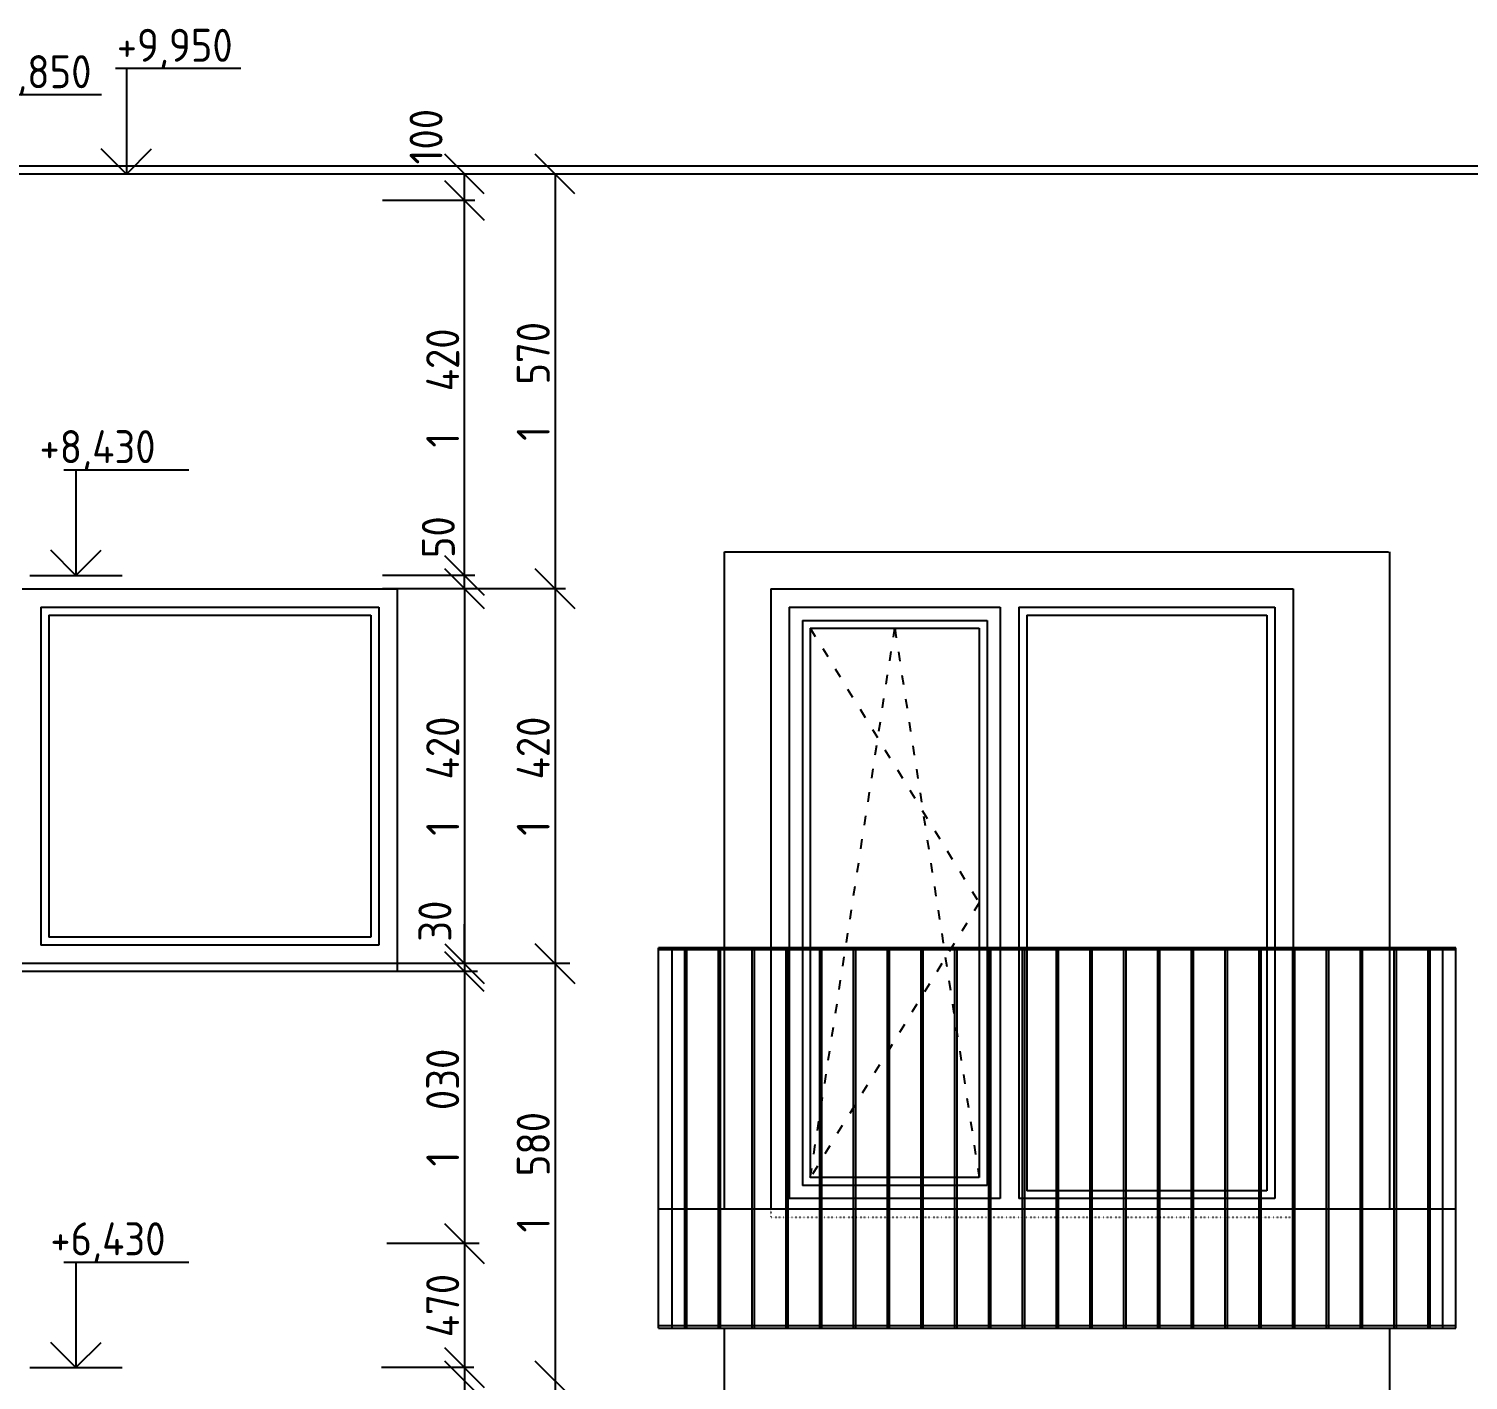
# Model space of a CAD drawing. Extents: x 3792242 to 5145247, y -1546315 to -1031918.
# Drawn here: x 3810410 to 3815863, y -1530261 to -1525143 of the extents above; entities that cross this region are included whole.
import ezdxf

# ---------------------------------------------------------------- set-up
doc = ezdxf.new("R2010")
doc.units = 0
doc.header["$MEASUREMENT"] = 0
doc.linetypes.add('ACAD_ISO03W100', pattern=[30, 12, -18])
doc.linetypes.add('ACAD_ISO07W100', pattern=[3.5, 0.5, -3])
doc.layers.get('0').update_dxf_attribs({"linetype": 'CONTINUOUS'})
doc.layers.get('Defpoints').update_dxf_attribs({"color": 61, "linetype": 'CONTINUOUS'})
for name, color, linetype in [('KÓTY', 4, 'CONTINUOUS'), ('OKNÁ', 143, 'CONTINUOUS'), ('POZEMOK', 7, 'CONTINUOUS'), ('TENKÁ', 7, 'CONTINUOUS')]:
    doc.layers.add(name, color=color, linetype=linetype)
doc.styles.add('STYLE1', font='isocp.shx')
doc.dimstyles.new('STANDARD-50', dxfattribs={"dimtxt": 125, "dimasz": 150, "dimexe": 10, "dimexo": 200, "dimgap": 20, "dimtad": 1, "dimdsep": 46, "dimlunit": 6, "dimtxsty": 'STYLE1', "dimblk1": 'OBLIQUE', "dimblk2": 'OBLIQUE', "dimsah": 1, "dimcen": 2.5, "dimse1": 1, "dimse2": 1, "dimadec": 0, "dimazin": 0, "dimtfac": 1, "dimtmove": 1, "dimatfit": 3, "dimldrblk": 'OBLIQUE', "dimfxl": 1, "dimtolj": 1, "dimtzin": 0, "dimarcsym": 0})

# ---------------------------------------------------------------- blocks, each defined once
blk = doc.blocks.new('_OBLIQUE')
at = {"color": 0, "linetype": 'ByBlock'}
blk.add_line((-0.5, -0.5), (0.5, 0.5), dxfattribs=at)
blk = doc.blocks.new('*D49466')
at = {"layer": 'Defpoints', "color": 0}
for p in [(3813582.7, -1530263.8), (3812403.2, -1531683.8), (3813582.7, -1531683.8)]:
    blk.add_point(p, dxfattribs=at)
at = {"layer": 'KÓTY', "color": 0, "lineweight": -2, "ltscale": 0.25}
blk.add_line((3812403.2, -1530263.8), (3812403.2, -1531683.8), dxfattribs=at)
at = {"layer": 'KÓTY', "color": 0, "linetype": 'ByBlock', "lineweight": -2, "xscale": 150, "yscale": 150, "zscale": 150}
for p, rotation in [((3812403.2, -1530263.8), 90), ((3812403.2, -1531683.8), 270)]:
    blk.add_blockref('_OBLIQUE', p, dxfattribs=dict(at, rotation=rotation))
at = {"layer": 'KÓTY', "color": 0, "insert": (3812320.7, -1530973.8), "char_height": 125, "attachment_point": 5, "rotation": 90, "style": 'STYLE1'}
blk.add_mtext('\\A1;1ﾠ420', dxfattribs=at)
blk = doc.blocks.new('*D49467')
at = {"layer": 'Defpoints', "color": 0}
for p in [(3813582.7, -1528683.8), (3812403.2, -1530263.8), (3813582.7, -1530263.8)]:
    blk.add_point(p, dxfattribs=at)
at = {"layer": 'KÓTY', "color": 0, "lineweight": -2, "ltscale": 0.25}
blk.add_line((3812403.2, -1528683.8), (3812403.2, -1530263.8), dxfattribs=at)
at = {"layer": 'KÓTY', "color": 0, "linetype": 'ByBlock', "lineweight": -2, "xscale": 150, "yscale": 150, "zscale": 150}
for p, rotation in [((3812403.2, -1528683.8), 90), ((3812403.2, -1530263.8), 270)]:
    blk.add_blockref('_OBLIQUE', p, dxfattribs=dict(at, rotation=rotation))
at = {"layer": 'KÓTY', "color": 0, "insert": (3812320.7, -1529473.8), "char_height": 125, "attachment_point": 5, "rotation": 90, "style": 'STYLE1'}
blk.add_mtext('\\A1;1ﾠ580', dxfattribs=at)
blk = doc.blocks.new('*D49469')
at = {"layer": 'Defpoints', "color": 0}
for p in [(3813582.7, -1525693.8), (3812403.2, -1527263.8), (3813582.7, -1527263.8)]:
    blk.add_point(p, dxfattribs=at)
at = {"layer": 'KÓTY', "color": 0, "lineweight": -2, "ltscale": 0.25}
blk.add_line((3812403.2, -1525693.8), (3812403.2, -1527263.8), dxfattribs=at)
at = {"layer": 'KÓTY', "color": 0, "linetype": 'ByBlock', "lineweight": -2, "xscale": 150, "yscale": 150, "zscale": 150}
for p, rotation in [((3812403.2, -1525693.8), 90), ((3812403.2, -1527263.8), 270)]:
    blk.add_blockref('_OBLIQUE', p, dxfattribs=dict(at, rotation=rotation))
at = {"layer": 'KÓTY', "color": 0, "insert": (3812320.7, -1526478.8), "char_height": 125, "attachment_point": 5, "rotation": 90, "style": 'STYLE1'}
blk.add_mtext('\\A1;1ﾠ570', dxfattribs=at)
blk = doc.blocks.new('*D49473')
at = {"layer": 'Defpoints', "color": 0}
for p in [(3813022.2, -1527263.8), (3812403.2, -1528683.8), (3813022.2, -1528683.8)]:
    blk.add_point(p, dxfattribs=at)
at = {"layer": 'KÓTY', "color": 0, "lineweight": -2, "ltscale": 0.25}
blk.add_line((3812403.2, -1527263.8), (3812403.2, -1528683.8), dxfattribs=at)
at = {"layer": 'KÓTY', "color": 0, "linetype": 'ByBlock', "lineweight": -2, "xscale": 150, "yscale": 150, "zscale": 150}
for p, rotation in [((3812403.2, -1527263.8), 90), ((3812403.2, -1528683.8), 270)]:
    blk.add_blockref('_OBLIQUE', p, dxfattribs=dict(at, rotation=rotation))
at = {"layer": 'KÓTY', "color": 0, "insert": (3812320.7, -1527973.8), "char_height": 125, "attachment_point": 5, "rotation": 90, "style": 'STYLE1'}
blk.add_mtext('\\A1;1ﾠ420', dxfattribs=at)
blk = doc.blocks.new('*D49474')
at = {"layer": 'Defpoints', "color": 0}
for p in [(3812060.2, -1527213.8), (3812879.2, -1527213.8), (3812879.2, -1527263.8)]:
    blk.add_point(p, dxfattribs=at)
at = {"layer": 'KÓTY', "color": 0, "lineweight": -2, "ltscale": 0.25}
blk.add_line((3812060.2, -1527263.8), (3812060.2, -1527213.8), dxfattribs=at)
at = {"layer": 'KÓTY', "color": 0, "linetype": 'ByBlock', "lineweight": -2, "xscale": 150, "yscale": 150, "zscale": 150}
for p, rotation in [((3812060.2, -1527213.8), 90), ((3812060.2, -1527263.8), 270)]:
    blk.add_blockref('_OBLIQUE', p, dxfattribs=dict(at, rotation=rotation))
at = {"layer": 'KÓTY', "color": 0, "insert": (3811961.2, -1527069), "char_height": 125, "attachment_point": 5, "rotation": 90, "style": 'STYLE1'}
blk.add_mtext('\\A1;50', dxfattribs=at)
blk = doc.blocks.new('*D49475')
at = {"layer": 'Defpoints', "color": 0}
for p in [(3812060.2, -1525793.8), (3812879.2, -1525793.8), (3812879.2, -1527213.8)]:
    blk.add_point(p, dxfattribs=at)
at = {"layer": 'KÓTY', "color": 0, "lineweight": -2, "ltscale": 0.25}
blk.add_line((3812060.2, -1527213.8), (3812060.2, -1525793.8), dxfattribs=at)
at = {"layer": 'KÓTY', "color": 0, "linetype": 'ByBlock', "lineweight": -2, "xscale": 150, "yscale": 150, "zscale": 150}
for p, rotation in [((3812060.2, -1525793.8), 90), ((3812060.2, -1527213.8), 270)]:
    blk.add_blockref('_OBLIQUE', p, dxfattribs=dict(at, rotation=rotation))
at = {"layer": 'KÓTY', "color": 0, "insert": (3811977.7, -1526503.8), "char_height": 125, "attachment_point": 5, "rotation": 90, "style": 'STYLE1'}
blk.add_mtext('\\A1;1ﾠ420', dxfattribs=at)
blk = doc.blocks.new('*D49476')
at = {"layer": 'Defpoints', "color": 0}
for p in [(3812060.2, -1525693.8), (3812879.2, -1525693.8), (3812879.2, -1525793.8)]:
    blk.add_point(p, dxfattribs=at)
at = {"layer": 'KÓTY', "color": 0, "lineweight": -2, "ltscale": 0.25}
blk.add_line((3812060.2, -1525793.8), (3812060.2, -1525693.8), dxfattribs=at)
at = {"layer": 'KÓTY', "color": 0, "linetype": 'ByBlock', "lineweight": -2, "xscale": 150, "yscale": 150, "zscale": 150}
for p, rotation in [((3812060.2, -1525693.8), 90), ((3812060.2, -1525793.8), 270)]:
    blk.add_blockref('_OBLIQUE', p, dxfattribs=dict(at, rotation=rotation))
at = {"layer": 'KÓTY', "color": 0, "insert": (3811914.7, -1525552), "char_height": 125, "attachment_point": 5, "rotation": 90, "style": 'STYLE1'}
blk.add_mtext('\\A1;100', dxfattribs=at)
blk = doc.blocks.new('*D49477')
at = {"layer": 'Defpoints', "color": 0}
for p in [(3812679.2, -1530263.8), (3812060.2, -1531683.8), (3812679.2, -1531683.8)]:
    blk.add_point(p, dxfattribs=at)
at = {"layer": 'KÓTY', "color": 0, "lineweight": -2, "ltscale": 0.25}
blk.add_line((3812060.2, -1530263.8), (3812060.2, -1531683.8), dxfattribs=at)
at = {"layer": 'KÓTY', "color": 0, "linetype": 'ByBlock', "lineweight": -2, "xscale": 150, "yscale": 150, "zscale": 150}
for p, rotation in [((3812060.2, -1530263.8), 90), ((3812060.2, -1531683.8), 270)]:
    blk.add_blockref('_OBLIQUE', p, dxfattribs=dict(at, rotation=rotation))
at = {"layer": 'KÓTY', "color": 0, "insert": (3811977.7, -1530973.8), "char_height": 125, "attachment_point": 5, "rotation": 90, "style": 'STYLE1'}
blk.add_mtext('\\A1;1ﾠ420', dxfattribs=at)
blk = doc.blocks.new('*D49484')
at = {"layer": 'Defpoints', "color": 0}
for p in [(3812679.2, -1527263.8), (3812060.2, -1528683.8), (3812679.2, -1528683.8)]:
    blk.add_point(p, dxfattribs=at)
at = {"layer": 'KÓTY', "color": 0, "lineweight": -2, "ltscale": 0.25}
blk.add_line((3812060.2, -1527263.8), (3812060.2, -1528683.8), dxfattribs=at)
at = {"layer": 'KÓTY', "color": 0, "linetype": 'ByBlock', "lineweight": -2, "xscale": 150, "yscale": 150, "zscale": 150}
for p, rotation in [((3812060.2, -1527263.8), 90), ((3812060.2, -1528683.8), 270)]:
    blk.add_blockref('_OBLIQUE', p, dxfattribs=dict(at, rotation=rotation))
at = {"layer": 'KÓTY', "color": 0, "insert": (3811977.7, -1527973.8), "char_height": 125, "attachment_point": 5, "rotation": 90, "style": 'STYLE1'}
blk.add_mtext('\\A1;1ﾠ420', dxfattribs=at)
blk = doc.blocks.new('*D49492')
at = {"layer": 'Defpoints', "color": 0}
for p in [(3809340.2, -1528713.8), (3809340.2, -1529743.8), (3812060.2, -1529743.8)]:
    blk.add_point(p, dxfattribs=at)
at = {"layer": 'KÓTY', "color": 0, "lineweight": -2, "ltscale": 0.25}
blk.add_line((3812060.2, -1528713.8), (3812060.2, -1529743.8), dxfattribs=at)
at = {"layer": 'KÓTY', "color": 0, "linetype": 'ByBlock', "lineweight": -2, "xscale": 150, "yscale": 150, "zscale": 150}
for p, rotation in [((3812060.2, -1528713.8), 90), ((3812060.2, -1529743.8), 270)]:
    blk.add_blockref('_OBLIQUE', p, dxfattribs=dict(at, rotation=rotation))
at = {"layer": 'KÓTY', "color": 0, "insert": (3811977.7, -1529228.8), "char_height": 125, "attachment_point": 5, "rotation": 90, "style": 'STYLE1'}
blk.add_mtext('\\A1;1ﾠ030', dxfattribs=at)
blk = doc.blocks.new('*D49493')
at = {"layer": 'Defpoints', "color": 0}
for p in [(3809650.2, -1528683.8), (3809650.2, -1528713.8), (3812060.2, -1528713.8)]:
    blk.add_point(p, dxfattribs=at)
at = {"layer": 'KÓTY', "color": 0, "lineweight": -2, "ltscale": 0.25}
for p, q in [((3812060.2, -1528683.8), (3812060.2, -1528533.8)), ((3812060.2, -1528683.8), (3812060.2, -1528713.8)), ((3812060.2, -1528713.8), (3812060.2, -1528863.8))]:
    blk.add_line(p, q, dxfattribs=at)
at = {"layer": 'KÓTY', "color": 0, "linetype": 'ByBlock', "lineweight": -2, "xscale": 150, "yscale": 150, "zscale": 150}
for p, rotation in [((3812060.2, -1528683.8), 270), ((3812060.2, -1528713.8), 90)]:
    blk.add_blockref('_OBLIQUE', p, dxfattribs=dict(at, rotation=rotation))
at = {"layer": 'KÓTY', "color": 0, "insert": (3811948.2, -1528523), "char_height": 125, "attachment_point": 5, "rotation": 90, "style": 'STYLE1'}
blk.add_mtext('\\A1;30', dxfattribs=at)
blk = doc.blocks.new('*D49494')
at = {"layer": 'Defpoints', "color": 0}
for p in [(3809680.2, -1529743.8), (3809680.2, -1530213.8), (3812060.2, -1530213.8)]:
    blk.add_point(p, dxfattribs=at)
at = {"layer": 'KÓTY', "color": 0, "lineweight": -2, "ltscale": 0.25}
blk.add_line((3812060.2, -1529743.8), (3812060.2, -1530213.8), dxfattribs=at)
at = {"layer": 'KÓTY', "color": 0, "linetype": 'ByBlock', "lineweight": -2, "xscale": 150, "yscale": 150, "zscale": 150}
for p, rotation in [((3812060.2, -1529743.8), 90), ((3812060.2, -1530213.8), 270)]:
    blk.add_blockref('_OBLIQUE', p, dxfattribs=dict(at, rotation=rotation))
at = {"layer": 'KÓTY', "color": 0, "insert": (3811977.7, -1529978.8), "char_height": 125, "attachment_point": 5, "rotation": 90, "style": 'STYLE1'}
blk.add_mtext('\\A1;470', dxfattribs=at)
blk = doc.blocks.new('*D49495')
at = {"layer": 'Defpoints', "color": 0}
for p in [(3809340.2, -1530213.8), (3809340.2, -1530263.8), (3812060.2, -1530263.8)]:
    blk.add_point(p, dxfattribs=at)
at = {"layer": 'KÓTY', "color": 0, "lineweight": -2, "ltscale": 0.25}
blk.add_line((3812060.2, -1530213.8), (3812060.2, -1530263.8), dxfattribs=at)
at = {"layer": 'KÓTY', "color": 0, "linetype": 'ByBlock', "lineweight": -2, "xscale": 150, "yscale": 150, "zscale": 150}
for p, rotation in [((3812060.2, -1530213.8), 90), ((3812060.2, -1530263.8), 270)]:
    blk.add_blockref('_OBLIQUE', p, dxfattribs=dict(at, rotation=rotation))
at = {"layer": 'KÓTY', "color": 0, "insert": (3811947.2, -1530377.5), "char_height": 125, "attachment_point": 5, "rotation": 90, "style": 'STYLE1'}
blk.add_mtext('\\A1;50', dxfattribs=at)

msp = doc.modelspace()

# ---------------------------------------------------------------- linework, layer by layer
at = {"layer": 'KÓTY', "ltscale": 0.25}
for p, q in [((3811998.096, -1525693.77), (3811648.096, -1525693.77)), ((3812341.096, -1525693.77), (3811991.096, -1525693.77)), ((3812099.596, -1525793.77), (3811749.596, -1525793.77)), ((3810413.193, -1527213.77), (3810763.193, -1527213.77)), ((3812099.596, -1527213.77), (3811749.596, -1527213.77)), ((3812099.596, -1527263.77), (3811749.596, -1527263.77)), ((3812442.596, -1527263.77), (3812092.596, -1527263.77)), ((3811998.096, -1528683.77), (3811648.096, -1528683.77)), ((3812341.096, -1528683.77), (3811991.096, -1528683.77)), ((3812459.096, -1528683.77), (3812109.096, -1528683.77)), ((3812109.096, -1528713.77), (3811759.096, -1528713.77)), ((3812116.096, -1529743.77), (3811766.096, -1529743.77)), ((3810413.193, -1530213.77), (3810763.193, -1530213.77)), ((3812095.596, -1530213.77), (3811745.596, -1530213.77))]:
    msp.add_line(p, q, dxfattribs=at)
at = {"layer": 'OKNÁ'}
for p, q in [((3810485.193, -1527363.77), (3811705.193, -1527363.77)), ((3810485.193, -1527363.77), (3810485.193, -1528583.77)), ((3811705.193, -1527363.77), (3811705.193, -1528583.77)), ((3814190.193, -1527363.77), (3815100.193, -1527363.77)), ((3814190.193, -1527363.77), (3814190.193, -1529543.77)), ((3815100.193, -1527363.77), (3815100.193, -1529543.77)), ((3813370.193, -1527413.77), (3813370.193, -1529493.77)), ((3813370.193, -1527413.77), (3814010.193, -1527413.77)), ((3814010.193, -1527413.77), (3814010.193, -1529493.77)), ((3811705.193, -1528583.77), (3810485.193, -1528583.77)), ((3814010.193, -1529493.77), (3813370.193, -1529493.77)), ((3815100.193, -1529543.77), (3814190.193, -1529543.77))]:
    msp.add_line(p, q, dxfattribs=at)
at = {"layer": 'OKNÁ', "linetype": 'ACAD_ISO03W100', "ltscale": 3}
for p, q in [((3813370.193, -1527413.77), (3814010.193, -1528453.77)), ((3813370.193, -1529493.77), (3813690.193, -1527413.77)), ((3813690.193, -1527413.77), (3814010.193, -1529493.77)), ((3814010.193, -1528453.77), (3813370.193, -1529493.77))]:
    msp.add_line(p, q, dxfattribs=at)
at = {"layer": 'POZEMOK', "color": 8, "ltscale": 0.15}
for p, q in [((3815815.193, -1528623.77), (3812795.193, -1528623.77)), ((3812795.193, -1530063.77), (3812795.193, -1528623.77)), ((3815815.193, -1528631.77), (3812795.193, -1528631.77)), ((3812845.193, -1528631.77), (3812845.193, -1530063.77)), ((3812893.193, -1528631.77), (3812893.193, -1530063.77)), ((3812901.193, -1528631.77), (3812901.193, -1530063.77)), ((3813021.193, -1528631.77), (3813021.193, -1530063.77)), ((3813029.193, -1528631.77), (3813029.193, -1530063.77)), ((3813149.193, -1528631.77), (3813149.193, -1530063.77)), ((3813157.193, -1528631.77), (3813157.193, -1530063.77)), ((3813277.193, -1528631.77), (3813277.193, -1530063.77)), ((3813285.193, -1528631.77), (3813285.193, -1530063.77)), ((3813405.193, -1528631.77), (3813405.193, -1530063.77)), ((3813413.193, -1528631.77), (3813413.193, -1530063.77)), ((3813533.193, -1528631.77), (3813533.193, -1530063.77)), ((3813541.193, -1528631.77), (3813541.193, -1530063.77)), ((3813661.193, -1528631.77), (3813661.193, -1530063.77)), ((3813669.193, -1528631.77), (3813669.193, -1530063.77)), ((3813789.193, -1528631.77), (3813789.193, -1530063.77)), ((3813797.193, -1528631.77), (3813797.193, -1530063.77)), ((3813917.193, -1528631.77), (3813917.193, -1530063.77)), ((3813925.193, -1528631.77), (3813925.193, -1530063.77)), ((3814045.193, -1528631.77), (3814045.193, -1530063.77)), ((3814053.193, -1528631.77), (3814053.193, -1530063.77)), ((3814173.193, -1528631.77), (3814173.193, -1530063.77)), ((3814181.193, -1528631.77), (3814181.193, -1530063.77)), ((3814301.193, -1528631.77), (3814301.193, -1530063.77)), ((3814309.193, -1528631.77), (3814309.193, -1530063.77)), ((3814429.193, -1528631.77), (3814429.193, -1530063.77)), ((3814437.193, -1528631.77), (3814437.193, -1530063.77)), ((3814557.193, -1528631.77), (3814557.193, -1530063.77)), ((3814565.193, -1528631.77), (3814565.193, -1530063.77)), ((3814685.193, -1528631.77), (3814685.193, -1530063.77)), ((3814693.193, -1528631.77), (3814693.193, -1530063.77)), ((3814813.193, -1528631.77), (3814813.193, -1530063.77)), ((3814821.193, -1528631.77), (3814821.193, -1530063.77)), ((3814941.193, -1528631.77), (3814941.193, -1530063.77)), ((3814949.193, -1528631.77), (3814949.193, -1530063.77)), ((3815069.193, -1528631.77), (3815069.193, -1530063.77)), ((3815077.193, -1528631.77), (3815077.193, -1530063.77)), ((3815197.193, -1528631.77), (3815197.193, -1530063.77)), ((3815205.193, -1528631.77), (3815205.193, -1530063.77)), ((3815325.193, -1528631.77), (3815325.193, -1530063.77)), ((3815333.193, -1528631.77), (3815333.193, -1530063.77)), ((3815453.193, -1528631.77), (3815453.193, -1530063.77)), ((3815461.193, -1528631.77), (3815461.193, -1530063.77)), ((3815581.193, -1528631.77), (3815581.193, -1530063.77)), ((3815589.193, -1528631.77), (3815589.193, -1530063.77)), ((3815709.193, -1528631.77), (3815709.193, -1530063.77)), ((3815717.193, -1528631.77), (3815717.193, -1530063.77)), ((3815765.193, -1528631.77), (3815765.193, -1530063.77)), ((3815815.193, -1530063.77), (3815815.193, -1528623.77)), ((3815815.193, -1529613.77), (3812795.193, -1529613.77)), ((3812795.193, -1530053.77), (3815815.193, -1530053.77)), ((3812795.193, -1530063.77), (3815815.193, -1530063.77))]:
    msp.add_line(p, q, dxfattribs=at)
at = {"layer": 'TENKÁ', "linetype": 'ByBlock', "ltscale": 0.25}
for p, q in [((3811212.457, -1525293.77), (3810738.559, -1525293.77)), ((3810779.652, -1525293.77), (3810779.652, -1525693.77)), ((3810685.038, -1525393.77), (3810211.14, -1525393.77)), ((3810779.652, -1525693.77), (3810684.193, -1525598.311)), ((3810779.652, -1525693.77), (3810875.112, -1525598.311)), ((3810542.388, -1526813.77), (3811016.286, -1526813.77)), ((3810588.193, -1526813.77), (3810588.193, -1527213.77)), ((3810588.193, -1527213.77), (3810492.733, -1527118.311)), ((3810588.193, -1527213.77), (3810683.652, -1527118.311)), ((3810542.388, -1529813.77), (3811016.286, -1529813.77)), ((3810588.193, -1529813.77), (3810588.193, -1530213.77)), ((3810588.193, -1530213.77), (3810492.733, -1530118.311)), ((3810588.193, -1530213.77), (3810683.652, -1530118.311))]:
    msp.add_line(p, q, dxfattribs=at)
at = {"layer": 'TENKÁ'}
for p, q in [((3841450.193, -1525663.77), (3801758.2, -1525663.77)), ((3841450.193, -1525693.77), (3809910.193, -1525693.77)), ((3813045.193, -1527123.77), (3815560.193, -1527123.77)), ((3813045.193, -1529613.77), (3813045.193, -1527123.77)), ((3815565.193, -1529613.77), (3815565.193, -1527123.77)), ((3810385.193, -1527263.77), (3811805.193, -1527263.77)), ((3811805.193, -1527263.77), (3811805.193, -1528713.77)), ((3813220.193, -1527263.77), (3815200.193, -1527263.77)), ((3813220.193, -1527263.77), (3813220.193, -1529613.77)), ((3815200.193, -1527263.77), (3815200.193, -1529613.77)), ((3810455.193, -1527333.77), (3811735.193, -1527333.77)), ((3810455.193, -1527333.77), (3810455.193, -1528613.77)), ((3811735.193, -1527333.77), (3811735.193, -1528613.77)), ((3813290.193, -1527333.77), (3814090.193, -1527333.77)), ((3813290.193, -1527333.77), (3813290.193, -1529573.77)), ((3813340.193, -1527383.77), (3814040.193, -1527383.77)), ((3813340.193, -1527383.77), (3813340.193, -1529523.77)), ((3814040.193, -1527383.77), (3814040.193, -1529523.77)), ((3814090.193, -1527333.77), (3814090.193, -1529573.77)), ((3814160.193, -1527333.77), (3815130.193, -1527333.77)), ((3814160.193, -1527333.77), (3814160.193, -1529573.77)), ((3815130.193, -1527333.77), (3815130.193, -1529573.77)), ((3811735.193, -1528613.77), (3810455.193, -1528613.77)), ((3811805.193, -1528683.77), (3810385.193, -1528683.77)), ((3811805.193, -1528713.77), (3810385.193, -1528713.77)), ((3814040.193, -1529523.77), (3813340.193, -1529523.77)), ((3814090.193, -1529573.77), (3813290.193, -1529573.77)), ((3815130.193, -1529573.77), (3814160.193, -1529573.77)), ((3813045.193, -1532613.77), (3813045.193, -1530063.77)), ((3815565.193, -1532613.77), (3815565.193, -1530063.77))]:
    msp.add_line(p, q, dxfattribs=at)
at = {"layer": 'TENKÁ', "linetype": 'ACAD_ISO07W100'}
for p, q in [((3813220.193, -1529613.77), (3813220.193, -1529643.77)), ((3815200.193, -1529613.77), (3815200.193, -1529643.77)), ((3813220.193, -1529643.77), (3815200.193, -1529643.77))]:
    msp.add_line(p, q, dxfattribs=at)

# ---------------------------------------------------------------- texts
at = {"layer": 'TENKÁ', "ltscale": 0.25, "style": 'STYLE1'}
for s, p in [('+9,950', (3810743.218, -1525268.444)), ('+9,850', (3810206.3, -1525368.444)), ('+8,430', (3810450.242, -1526788.444)), ('+6,430', (3810491.335, -1529788.444))]:
    msp.add_text(s, height=125, dxfattribs=at).set_placement(p)

# ---------------------------------------------------------------- dimensions: what is measured, and where the dimension line sits
at = {"layer": 'KÓTY', "ltscale": 0.25}
for base, p1, p2, picture, middle in [((3812060.193, -1525693.77), (3812879.193, -1525793.77), (3812879.193, -1525693.77), '*D49476', (3811997.193, -1525552)), ((3812060.193, -1527213.77), (3812879.193, -1527263.77), (3812879.193, -1527213.77), '*D49474', (3812043.693, -1527069)), ((3812060.193, -1528713.77), (3809650.193, -1528683.77), (3809650.193, -1528713.77), '*D49493', (3812030.693, -1528523)), ((3812060.193, -1530263.77), (3809340.193, -1530213.77), (3809340.193, -1530263.77), '*D49495', (3812029.693, -1530377.5))]:
    dim = msp.add_linear_dim(base=base, p1=p1, p2=p2, angle=90, dimstyle='STANDARD-50', override={"dimtxsty": 'STYLE1', "dimldrblk": 'OBLIQUE'}, dxfattribs=at)
    dim.commit()
    dim.dimension.update_dxf_attribs({"geometry": picture, "text_midpoint": middle, "dimtype": 160})
for base, p1, p2, picture, middle in [((3812403.193, -1527263.77), (3813582.693, -1525693.77), (3813582.693, -1527263.77), '*D49469', (3812320.65, -1526478.77)), ((3812060.193, -1525793.77), (3812879.193, -1527213.77), (3812879.193, -1525793.77), '*D49475', (3811977.65, -1526503.77)), ((3812060.193, -1528683.77), (3812679.193, -1527263.77), (3812679.193, -1528683.77), '*D49484', (3811977.65, -1527973.77)), ((3812403.193, -1528683.77), (3813022.193, -1527263.77), (3813022.193, -1528683.77), '*D49473', (3812320.65, -1527973.77)), ((3812060.193, -1529743.77), (3809340.193, -1528713.77), (3809340.193, -1529743.77), '*D49492', (3811977.65, -1529228.77)), ((3812403.193, -1530263.77), (3813582.693, -1528683.77), (3813582.693, -1530263.77), '*D49467', (3812320.65, -1529473.77)), ((3812060.193, -1530213.77), (3809680.193, -1529743.77), (3809680.193, -1530213.77), '*D49494', (3811977.693, -1529978.77)), ((3812060.193, -1531683.77), (3812679.193, -1530263.77), (3812679.193, -1531683.77), '*D49477', (3811977.65, -1530973.77)), ((3812403.193, -1531683.77), (3813582.693, -1530263.77), (3813582.693, -1531683.77), '*D49466', (3812320.65, -1530973.77))]:
    dim = msp.add_linear_dim(base=base, p1=p1, p2=p2, angle=90, dimstyle='STANDARD-50', override={"dimtxsty": 'STYLE1', "dimldrblk": 'OBLIQUE'}, dxfattribs=at)
    dim.commit()
    dim.dimension.update_dxf_attribs({"geometry": picture, "text_midpoint": middle})

doc.saveas('drawing.dxf')
